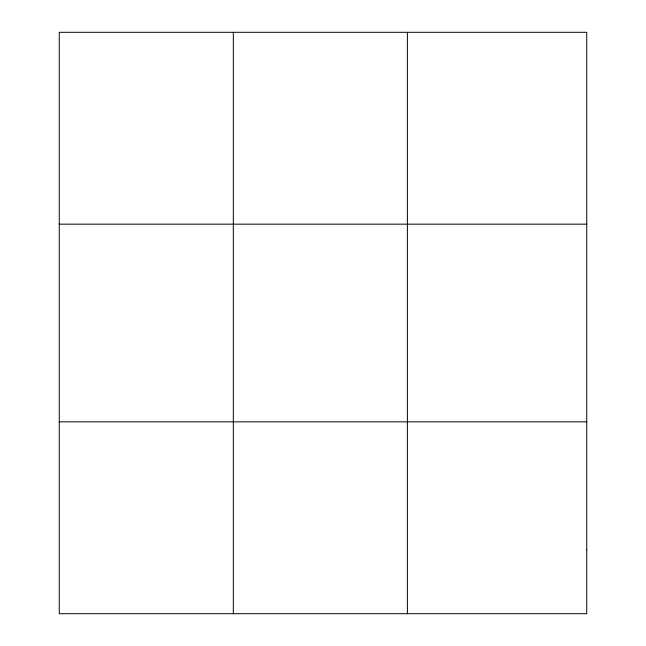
<?xml version="1.0" encoding="UTF-8"?>
<svg xmlns="http://www.w3.org/2000/svg" width="646" height="646" viewBox="0 0 646 646"><rect width="100%" height="100%" fill="white"/><g stroke="black" fill="none" stroke-linecap="round" stroke-linejoin="round"><path stroke-width="0.97" d="M233.327 613.7L233.327 32.3M407.392 613.7L407.392 32.3M59.262 224.162L586.738 224.162M59.262 421.838L586.738 421.838M586.738 549.746L586.738 613.7L59.262 613.7L59.262 32.3L586.738 32.3L586.738 549.746"/></g></svg>
